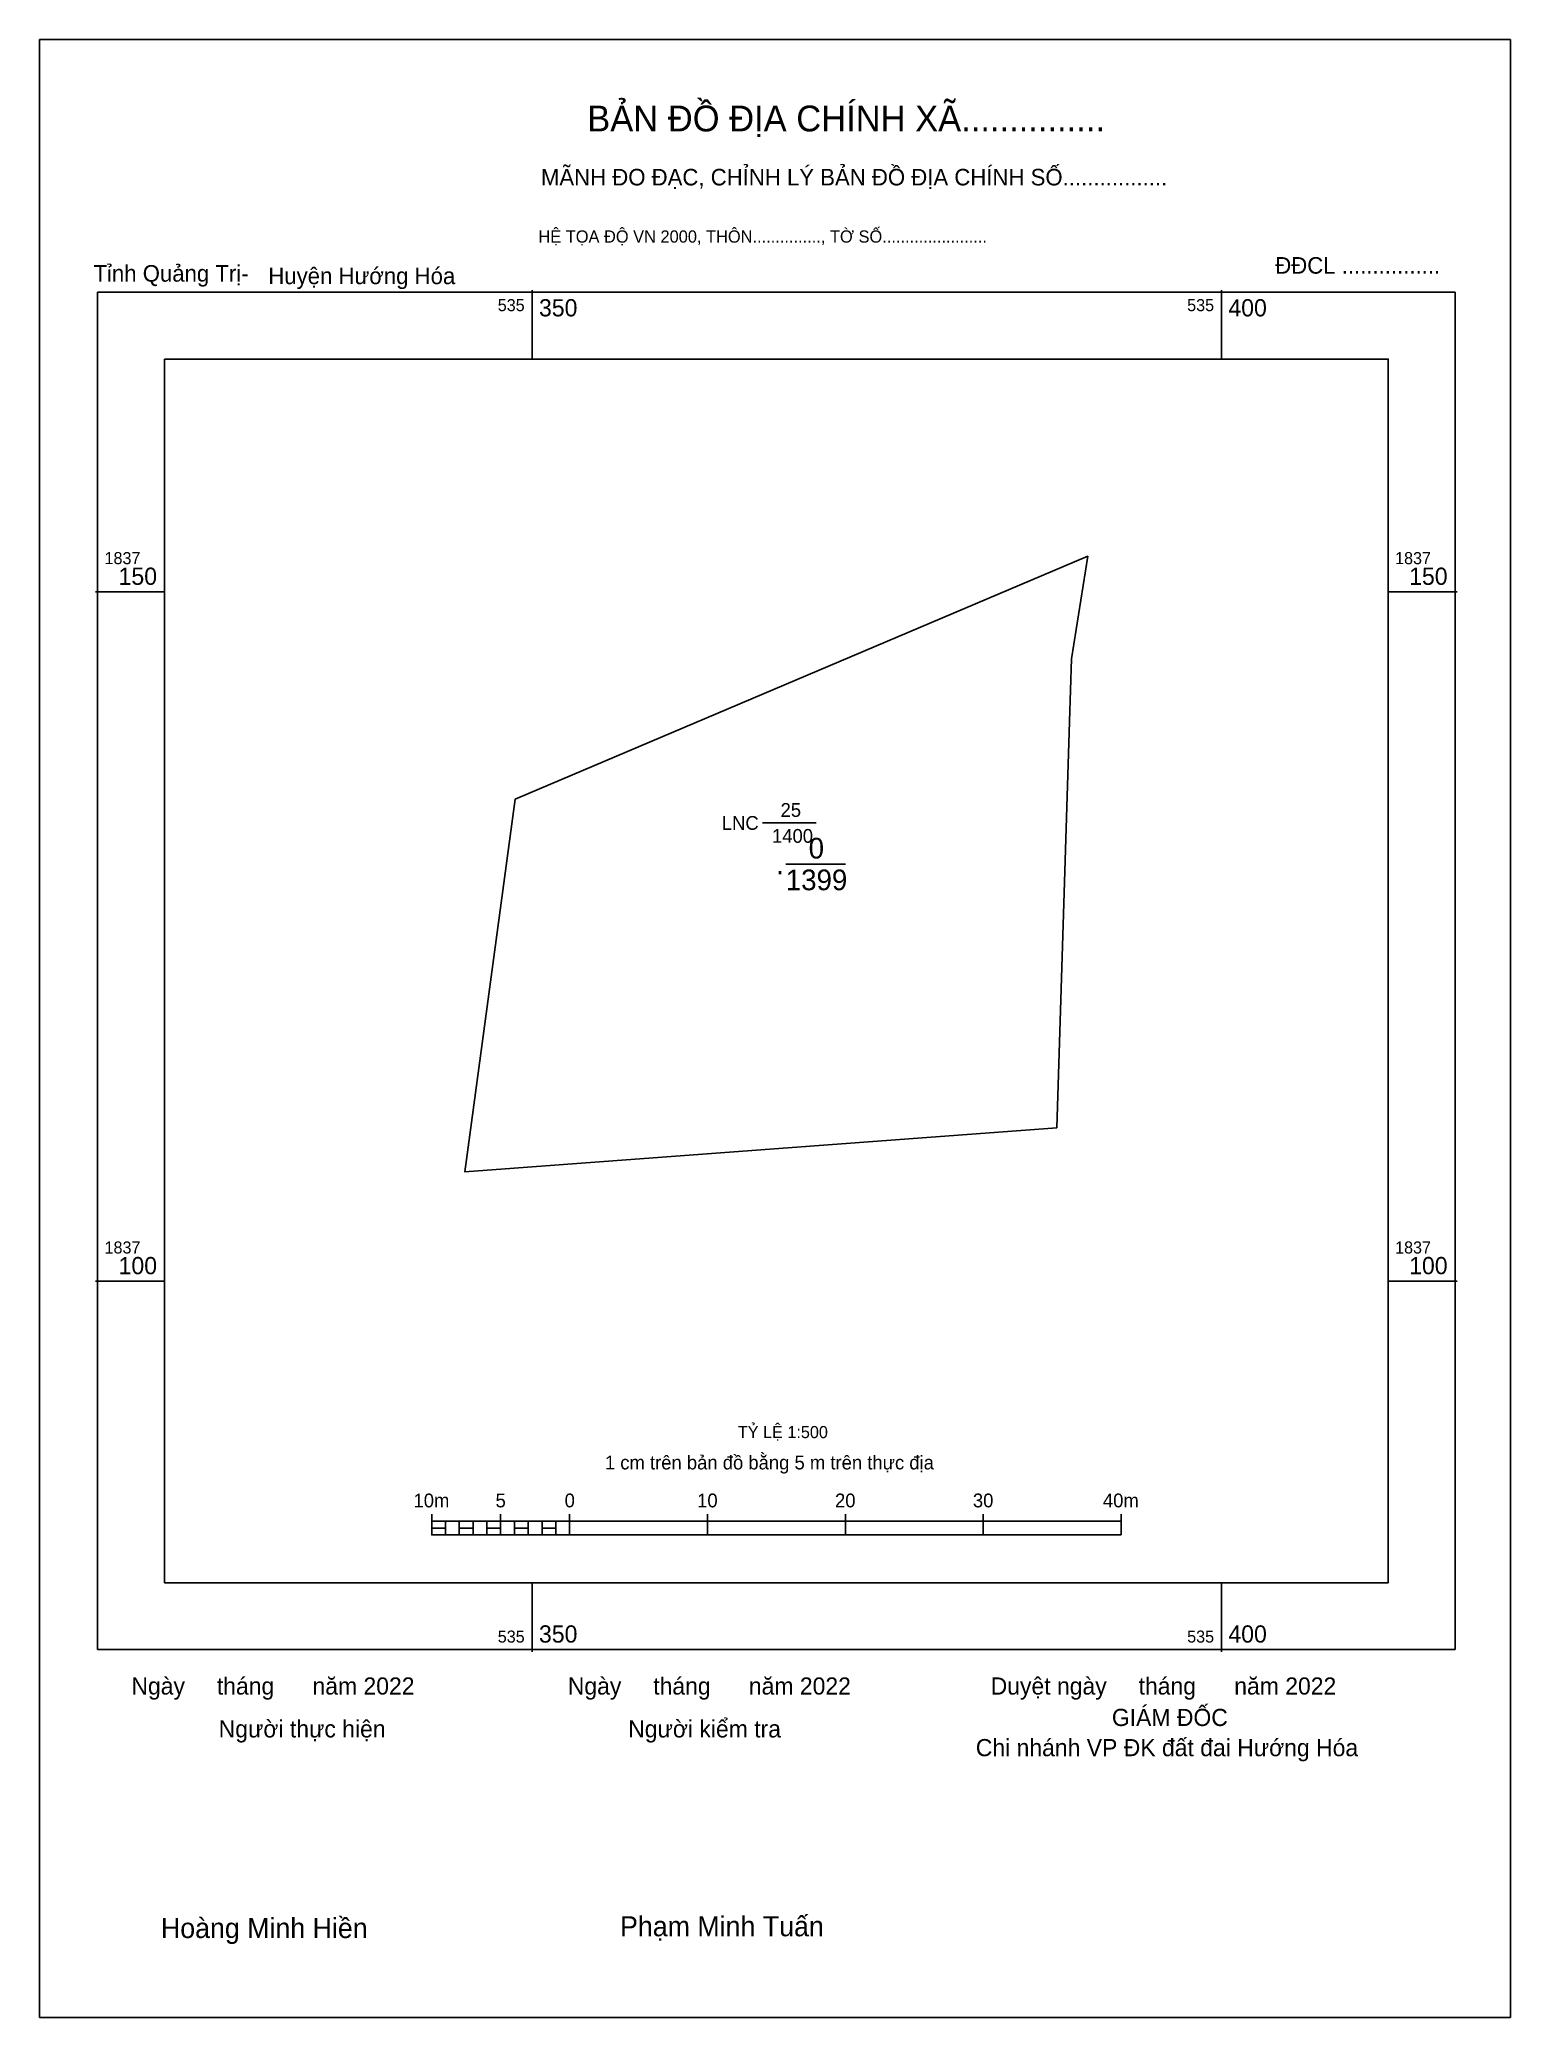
# Model space of a CAD drawing. Extents: x 534904 to 535421, y 1836597 to 1837190.
# Drawn here: x 535314.3 to 535421, y 1837046.6 to 1837190.1 of the extents above.
import ezdxf

# ---------------------------------------------------------------- set-up
doc = ezdxf.new("R2010")
doc.units = 0
for name, color, linetype in [('Level 10', 7, 'Continuous'), ('Level 13', 7, 'Continuous'), ('Level 15', 7, 'Continuous'), ('Level 27', 7, 'Continuous'), ('Level 6', 7, 'Continuous'), ('Level 62', 7, 'Continuous'), ('Level 63', 7, 'Continuous'), ('Level 9', 7, 'Continuous')]:
    doc.layers.add(name, color=color, linetype=linetype)

msp = doc.modelspace()

# ---------------------------------------------------------------- linework, layer by layer
at = {"layer": 'Level 10'}
msp.add_line((535368.4, 1837130.25), (535372.74, 1837130.25), dxfattribs=at)
msp.add_lwpolyline([(535388.05, 1837111.11), (535345.13, 1837107.92), (535348.78, 1837134.95), (535390.3, 1837152.58), (535389.12, 1837145.13), (535388.98, 1837140.6)], close=True, dxfattribs=at)
at = {"layer": 'Level 13'}
msp.add_lwpolyline([(535366.72, 1837133.23), (535370.6, 1837133.23)], dxfattribs=at)
at = {"layer": 'Level 15'}
msp.add_lwpolyline([(535314.28, 1837190.05), (535420.96, 1837190.05), (535420.96, 1837046.59), (535314.28, 1837046.59)], close=True, dxfattribs=at)
at = {"layer": 'Level 27'}
for p, q in [((535390.3, 1837152.58), (535390.3, 1837152.58)), ((535388.98, 1837140.6), (535388.98, 1837140.6)), ((535348.78, 1837134.95), (535348.78, 1837134.95)), ((535388.05, 1837111.11), (535388.05, 1837111.11)), ((535345.13, 1837107.92), (535345.13, 1837107.92))]:
    msp.add_line(p, q, dxfattribs=at)
at = {"layer": 'Level 62'}
msp.add_lwpolyline([(535323.34, 1837166.88), (535412.09, 1837166.88), (535412.09, 1837078.12), (535323.34, 1837078.12)], close=True, dxfattribs=at)
at = {"layer": 'Level 63'}
for p, q in [((535350, 1837171.88), (535350, 1837166.88)), ((535400, 1837171.88), (535400, 1837166.88)), ((535318.34, 1837150), (535323.34, 1837150)), ((535412.09, 1837150), (535417.09, 1837150)), ((535318.34, 1837100), (535323.34, 1837100)), ((535412.09, 1837100), (535417.09, 1837100)), ((535342.72, 1837083.09), (535342.72, 1837081.59)), ((535342.72, 1837082.59), (535392.72, 1837082.59)), ((535343.72, 1837082.59), (535343.72, 1837081.59)), ((535344.72, 1837082.59), (535344.72, 1837081.59)), ((535345.72, 1837082.59), (535345.72, 1837081.59)), ((535346.72, 1837082.59), (535346.72, 1837081.59)), ((535347.72, 1837083.09), (535347.72, 1837081.59)), ((535347.72, 1837082.59), (535347.72, 1837081.59)), ((535348.72, 1837082.59), (535348.72, 1837081.59)), ((535349.72, 1837082.59), (535349.72, 1837081.59)), ((535350.72, 1837082.59), (535350.72, 1837081.59)), ((535351.72, 1837082.59), (535351.72, 1837081.59)), ((535352.72, 1837083.09), (535352.72, 1837081.59)), ((535352.72, 1837082.59), (535352.72, 1837081.59)), ((535362.72, 1837083.09), (535362.72, 1837081.59)), ((535372.72, 1837083.09), (535372.72, 1837081.59)), ((535382.72, 1837083.09), (535382.72, 1837081.59)), ((535392.72, 1837083.09), (535392.72, 1837081.59)), ((535342.72, 1837081.59), (535392.72, 1837081.59)), ((535350, 1837078.12), (535350, 1837073.12)), ((535400, 1837078.12), (535400, 1837073.12))]:
    msp.add_line(p, q, dxfattribs=at)
for points in [[(535318.49, 1837171.72), (535416.94, 1837171.72), (535416.94, 1837073.28), (535318.49, 1837073.28)], [(535342.72, 1837082.09), (535343.72, 1837082.09), (535343.72, 1837081.59), (535342.72, 1837081.59)], [(535342.72, 1837082.09), (535343.72, 1837082.09), (535343.72, 1837081.59), (535342.72, 1837081.59)], [(535344.72, 1837082.09), (535345.72, 1837082.09), (535345.72, 1837081.59), (535344.72, 1837081.59)], [(535346.72, 1837082.09), (535347.72, 1837082.09), (535347.72, 1837081.59), (535346.72, 1837081.59)], [(535348.72, 1837082.09), (535349.72, 1837082.09), (535349.72, 1837081.59), (535348.72, 1837081.59)], [(535350.72, 1837082.09), (535351.72, 1837082.09), (535351.72, 1837081.59), (535350.72, 1837081.59)]]:
    msp.add_lwpolyline(points, close=True, dxfattribs=at)

# ---------------------------------------------------------------- texts
at = {"layer": 'Level 13'}
for s, height, p in [('LNC ', 1, (535363.76, 1837132.73)), ('25', 1, (535368.02, 1837133.67)), ('1400', 1, (535367.4, 1837131.79)), ('0', 1.5, (535370.06, 1837130.65)), ('.', 1.5, (535367.7, 1837129.5)), ('1399', 1.5, (535368.4, 1837128.35))]:
    msp.add_text(s, height=height, dxfattribs=at).set_placement(p)
at = {"layer": 'Level 6'}
msp.add_text('TỶ LỆ 1:500', height=0.879, dxfattribs=at).set_placement((535364.92, 1837088.61))
at = {"layer": 'Level 63'}
for s, height, p in [('BẢN ĐỒ ĐỊA CHÍNH XÃ...............', 1.8718, (535354, 1837183.39)), ('MÃNH ĐO ĐẠC, CHỈNH LÝ BẢN ĐỒ ĐỊA CHÍNH SỐ.................', 1.2011, (535350.64, 1837179.47)), ('HỆ TỌA ĐỘ VN 2000, THÔN..............., TỜ SỐ.......................', 0.8891, (535350.46, 1837175.32)), ('535', 0.875, (535347.51, 1837170.35)), ('350', 1.25, (535350.5, 1837169.97)), ('535', 0.875, (535397.51, 1837170.35)), ('400', 1.25, (535400.5, 1837169.97)), ('1837', 0.875, (535318.99, 1837152)), ('1837', 0.875, (535412.59, 1837152)), ('150', 1.25, (535320.01, 1837150.5)), ('150', 1.25, (535413.61, 1837150.5)), ('1837', 0.875, (535318.99, 1837102)), ('1837', 0.875, (535412.59, 1837102)), ('100', 1.25, (535320.01, 1837100.5)), ('100', 1.25, (535413.61, 1837100.5)), ('1 cm trên bản đồ bằng 5 m trên thực địa', 1, (535355.28, 1837086.34)), ('10m', 1, (535341.4, 1837083.59)), ('5', 1, (535347.35, 1837083.59)), ('0', 1, (535352.36, 1837083.59)), ('10', 1, (535361.97, 1837083.59)), ('20', 1, (535371.97, 1837083.59)), ('30', 1, (535381.97, 1837083.59)), ('40m', 1, (535391.4, 1837083.59)), ('350', 1.25, (535350.5, 1837073.78)), ('400', 1.25, (535400.5, 1837073.78)), ('535', 0.875, (535347.51, 1837073.78)), ('535', 0.875, (535397.51, 1837073.78)), ('Ngày     tháng      năm 2022', 1.2442, (535320.94, 1837070.01)), ('Ngày     tháng      năm 2022', 1.2442, (535352.59, 1837070.01)), ('Duyệt ngày     tháng      năm 2022', 1.2442, (535383.26, 1837070.01)), ('GIÁM ĐỐC', 1.244, (535392.05, 1837067.73)), ('Người thực hiện', 1.2442, (535327.27, 1837066.9)), ('Người kiểm tra', 1.2442, (535356.97, 1837066.9)), ('Chi nhánh VP ĐK đất đai Hướng Hóa', 1.2442, (535382.18, 1837065.54)), ('Hoàng Minh Hiền', 1.4512, (535323.08, 1837052.35)), ('Phạm Minh Tuấn', 1.4512, (535356.38, 1837052.48))]:
    msp.add_text(s, height=height, dxfattribs=at).set_placement(p)
at = {"layer": 'Level 9'}
for s, p in [('Tỉnh Quảng Trị-', (535318.19, 1837172.49)), ('ĐĐCL ................', (535403.9, 1837173.07)), ('Huyện Hướng Hóa', (535330.87, 1837172.31))]:
    msp.add_text(s, height=1.2011, dxfattribs=at).set_placement(p)

doc.saveas('drawing.dxf')
